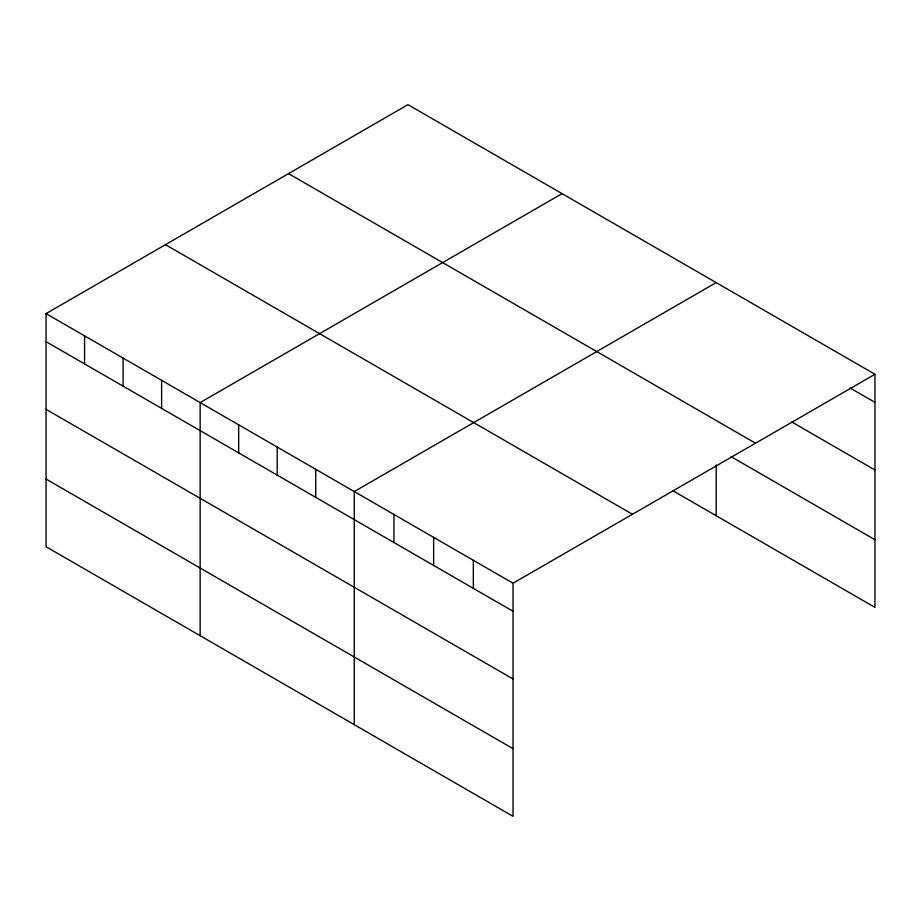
<?xml version="1.0" encoding="UTF-8"?>
<svg xmlns="http://www.w3.org/2000/svg" width="921" height="921" viewBox="0 0 921 921"><rect width="100%" height="100%" fill="white"/><g stroke="black" fill="none" stroke-linecap="round" stroke-linejoin="round"><path stroke-width="1.38" d="M46.05 313.612L513.032 583.223L513.032 816.34L46.05 546.729L46.05 313.612L407.968 104.66L874.95 374.271L874.95 607.388L672.675 490.605M562.075 193.64L200.156 402.592L200.156 635.697M716.181 282.609L354.263 491.561L354.263 724.666M513.032 583.223L874.95 374.271M850.141 388.006L874.95 402.327M791.841 422.014L874.95 469.998M288.538 173.62L755.519 443.231M731.067 456.643L874.95 539.718M165.481 244.664L632.462 514.275M46.05 341.668L513.032 611.279M46.05 409.338L513.032 678.95M46.05 479.058L513.032 748.669M716.181 464.967L716.181 515.714M473.336 560.313L473.336 588.358M433.641 537.392L433.641 565.448M393.946 514.471L393.946 542.527M315.73 469.319L315.73 497.363M277.209 447.076L277.209 475.121M238.677 424.834L238.677 452.879M161.624 380.35L161.624 408.394M123.103 358.108L123.103 386.152M84.571 335.854L84.571 363.91"/></g></svg>
